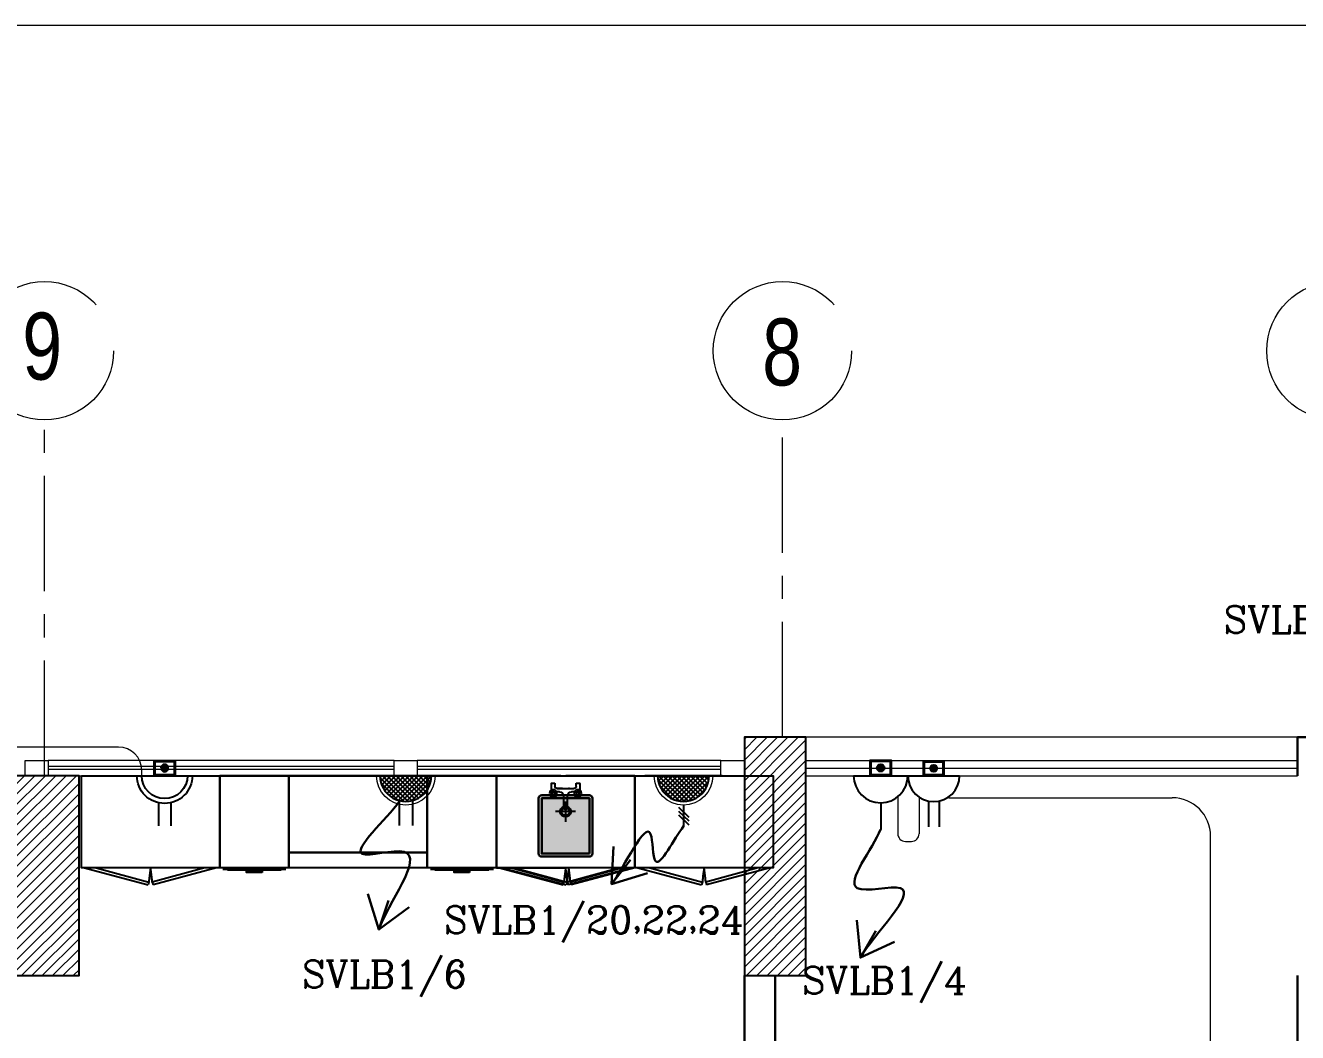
# Model space of a CAD drawing. Extents: x 1315 to 1416, y 473 to 837.
# Drawn here: x 1346.76 to 1355.04, y 598.63 to 605.18 of the extents above; entities that cross this region are included whole.
import ezdxf

# ---------------------------------------------------------------- set-up
doc = ezdxf.new("R2010")
doc.units = 0
doc.header["$MEASUREMENT"] = 0
for name, pattern in [('ACAD_ISO02W100', [15, 12, -3]), ('CENTERX2', [4, 2.5, -0.5, 0.5, -0.5]), ('DASHED', [19.05, 12.7, -6.35]), ('DASHED2', [0.375, 0.25, -0.125])]:
    doc.linetypes.add(name, pattern=pattern)
doc.layers.get('0').update_dxf_attribs({"color": 252, "linetype": 'CONTINUOUS', "lineweight": 30})
for name, color, linetype in [('-FUR', 252, 'CONTINUOUS'), ('E-SOCKETS', 6, 'CONTINUOUS'), ('POWER', 1, 'CONTINUOUS'), ('SAN', 252, 'CONTINUOUS'), ('WIRING', 4, 'CONTINUOUS')]:
    doc.layers.add(name, color=color, linetype=linetype)
for name, color, linetype, lineweight in [('axis', 252, 'CENTERX2', 5), ('Column', 252, 'CONTINUOUS', 25), ('elev', 252, 'CONTINUOUS', 9), ('Elevation', 252, 'CONTINUOUS', 18), ('hatch', 252, 'CONTINUOUS', 9), ('Socket', 3, 'CONTINUOUS', 15), ('txt in circle', 252, 'CONTINUOUS', 13), ('UG-BORDER', 20, 'CONTINUOUS', 80), ('Wall', 252, 'CONTINUOUS', 30), ('WINDOW', 252, 'CONTINUOUS', 5), ('WIRRING', 3, 'CONTINUOUS', 5)]:
    doc.layers.add(name, color=color, linetype=linetype, lineweight=lineweight)
doc.styles.add('ARIAL', font='arial.ttf')
doc.styles.add('E80', font='romanc.shx')
doc.styles.add('SOSA2', font='SOSA.shx', dxfattribs={"width": 0.8})
doc.dimstyles.new('DIM-100-IN', dxfattribs={"dimtxt": 0.22, "dimasz": 0.1, "dimexe": 0.15, "dimexo": 0.15, "dimgap": 0, "dimtad": 0, "dimrnd": 0.05, "dimzin": 1, "dimdsep": 46, "dimtxsty": 'ARIAL', "dimblk": 'DOT', "dimcen": 0.2, "dimclrd": 256, "dimclre": 256, "dimclrt": 23, "dimadec": 0, "dimazin": 0, "dimtfac": 1, "dimtmove": 2, "dimatfit": 2, "dimldrblk": 'OPEN90', "dimfxl": 0.15, "dimfxlon": 1, "dimtolj": 1, "dimtzin": 0, "dimlwe": -1, "dimarcsym": 0})
pattern_1 = [(45, (1560.84348, 263.17996), (-0.0336759605, 0.0336759605), [])]

# ---------------------------------------------------------------- blocks, each defined once
blk = doc.blocks.new('A$C11ED6BD5')
at = {"layer": 'axis', "color": 0, "ltscale": 0.3}
for p, q in [((-35.45, 21.95), (-35.45, 24.2638)), ((-30.65, 22.2), (-30.65, 24.2638))]:
    blk.add_line(p, q, dxfattribs=at)
at = {"layer": 'axis', "color": 0}
for centre in [(-35.45, 24.7138), (-30.65, 24.7138), (-27.05, 24.7138)]:
    blk.add_circle(centre, 0.45, dxfattribs=at)
at = {"layer": 'txt in circle', "color": 0, "ltscale": 0.01, "char_height": 0.4355, "attachment_point": 5, "style": 'SOSA2'}
for s, insert in [('9', (-35.4645, 24.7408)), ('8', (-30.6524, 24.7028))]:
    blk.add_mtext(s, dxfattribs=dict(at, insert=insert))
blk = doc.blocks.new('5')
at = {"layer": '-FUR', "linetype": 'ACAD_ISO02W100'}
for p, q in [((41999.7885, -66320.4478), (42000.6885, -66320.4478)), ((41999.8085, -66321.0478), (42000.2221, -66321.1587)), ((41999.8858, -66321.0478), (42000.2273, -66321.1393)), ((42000.5913, -66321.0478), (42000.2498, -66321.1393)), ((42000.6685, -66321.0478), (42000.255, -66321.1587)), ((42000.2273, -66321.1393), (42000.2221, -66321.1587)), ((42000.2498, -66321.1393), (42000.255, -66321.1587))]:
    blk.add_line(p, q, dxfattribs=at)
at = {"layer": '-FUR'}
blk.add_lwpolyline([(41999.7885, -66320.4478), (42000.6885, -66320.4478), (42000.6885, -66321.0478), (41999.7885, -66321.0478)], close=True, dxfattribs=at)
at = {"layer": '-FUR', "linetype": 'ACAD_ISO02W100'}
for centre, start, end in [((42001.7538, -66321.2808), 171.26112, 174.70691), ((41998.7233, -66321.2808), 5.29309, 8.73888)]:
    blk.add_arc(centre, 1.5331, start, end, dxfattribs=at)
blk = doc.blocks.new('3')
at = {"layer": '-FUR', "linetype": 'ACAD_ISO02W100'}
blk.add_line((41990.0194, -66320.4802), (41990.4694, -66320.4802), dxfattribs=at)
at = {"layer": '-FUR'}
for p, q in [((41990.0394, -66321.0902), (41990.4494, -66321.0902)), ((41990.0694, -66321.0952), (41990.4194, -66321.0952))]:
    blk.add_line(p, q, dxfattribs=at)
blk.add_lwpolyline([(41990.0194, -66321.0802), (41990.4694, -66321.0802), (41990.4694, -66320.4802), (41990.0194, -66320.4802)], close=True, dxfattribs=at)
at = {"layer": '-FUR', "color": 1}
blk.add_lwpolyline([(41990.1944, -66321.1102), (41990.2944, -66321.1102), (41990.2944, -66321.1002), (41990.1944, -66321.1002)], close=True, dxfattribs=at)
blk = doc.blocks.new('ba7es')
at = {"layer": '-FUR', "linetype": 'ACAD_ISO02W100'}
blk.add_line((1323.8895, 576.6578), (1322.9895, 576.6578), dxfattribs=at)
for p, q in [((1323.8895, 577.2578), (1322.9895, 577.2578)), ((1322.9895, 577.2578), (1322.9895, 576.6578)), ((1323.8895, 576.6578), (1323.8895, 577.2578)), ((1322.9895, 576.6578), (1322.9895, 576.7578)), ((1322.9895, 576.7578), (1323.8895, 576.7578))]:
    blk.add_line(p, q)
blk = doc.blocks.new('YY5Y5')
at = {"layer": 'SAN', "color": 1}
for p, q in [((433.83, 542.04), (433.83, 538.56)), ((435.73, 542.41), (434.2, 542.41)), ((435.73, 540.55), (435.73, 542.41)), ((447.16, 542.41), (447.16, 540.55)), ((448.69, 542.41), (447.16, 542.41)), ((449.07, 538.56), (449.07, 542.04)), ((434.16, 537.56), (433.7, 538.02)), ((434.16, 536.15), (433.7, 535.69)), ((435.58, 537.56), (436.04, 538.02)), ((435.58, 536.15), (436.04, 535.69)), ((436.72, 537.65), (438.25, 537.65)), ((446.18, 539.55), (436.73, 539.55)), ((440.5, 535.4), (440.5, 528.74)), ((442.4, 528.74), (442.4, 535.4)), ((443.04, 539.55), (446.16, 539.55)), ((444.65, 537.65), (446.18, 537.65)), ((447.32, 537.56), (446.86, 538.02)), ((447.32, 536.15), (446.86, 535.69)), ((448.74, 537.56), (449.2, 538.02)), ((448.74, 536.15), (449.2, 535.69)), ((440.87, 528.36), (442.03, 528.36))]:
    blk.add_line(p, q, dxfattribs=at)
at = {"layer": 'SAN', "color": 1, "linetype": 'Continuous'}
blk.add_line((439.23, 539.55), (439.86, 539.55), dxfattribs=at)
at = {"layer": 'SAN', "color": 2, "linetype": 'DASHED'}
for points in [[(436.06, 527.03), (446.84, 527.03)], [(441.45, 532.42), (441.45, 521.63)]]:
    blk.add_lwpolyline(points, dxfattribs=at)
at = {"layer": 'SAN', "color": 1}
for centre, radius in [((434.87, 536.85), 2), ((434.87, 536.85), 1), ((434.87, 536.85), 0.8), ((448.03, 536.85), 2), ((448.03, 536.85), 1), ((448.03, 536.85), 0.8)]:
    blk.add_circle(centre, radius, dxfattribs=at)
for centre, radius, start, end in [((434.2, 542.04), 0.375, 90, 180), ((436.73, 540.55), 1, 180, 270), ((446.16, 540.55), 1, 270, 0), ((448.69, 542.04), 0.375, 0, 90), ((438.25, 535.4), 2.25, 0, 90), ((444.65, 535.4), 2.25, 90, 180), ((441.45, 527.03), 2.86, 109.43194, 70.56806), ((441.45, 527.03), 2.08, 117.27647, 62.72353), ((440.87, 528.74), 0.375, 180, 270), ((442.03, 528.74), 0.375, 270, 360)]:
    blk.add_arc(centre, radius, start, end, dxfattribs=at)
blk = doc.blocks.new('fd')
at = {"layer": '-FUR'}
h = blk.add_hatch(color=254, dxfattribs=at)
h.paths.add_polyline_path([(1322.6636, 576.6994), (1322.3536, 576.6994), (1322.3536, 577.0594), (1322.6636, 577.0594)], flags=16)
edge = h.paths.add_edge_path()
edge.add_line((1322.6636, 576.6794), (1322.3536, 576.6794))
edge.add_arc((1322.3536, 576.6994), 0.02, 180, 270, ccw=False)
edge.add_line((1322.3336, 576.6994), (1322.3336, 577.0594))
edge.add_arc((1322.3536, 577.0594), 0.02, 90, 180, ccw=False)
edge.add_line((1322.3536, 577.0794), (1322.6636, 577.0794))
edge.add_arc((1322.6636, 577.0594), 0.02, 0, 90, ccw=False)
edge.add_line((1322.6836, 577.0594), (1322.6836, 576.6994))
edge.add_arc((1322.6636, 576.6994), 0.02, -90, 0, ccw=False)
blk.add_hatch(color=253, dxfattribs=at).paths.add_polyline_path([(1322.6636, 577.0594), (1322.6636, 576.6994), (1322.3536, 576.6994), (1322.3536, 577.0594)])
h = blk.add_hatch(color=251, dxfattribs=at)
h.paths.add_polyline_path([(1322.6337, 577.0294), (1322.6636, 577.0594), (1322.6636, 576.6994), (1322.6336, 576.7294)])
h.paths.add_polyline_path([(1322.6336, 576.7294), (1322.6636, 576.6994), (1322.3536, 576.6994), (1322.3836, 576.7294)])
h = blk.add_hatch(color=252, dxfattribs=at)
h.paths.add_polyline_path([(1322.3836, 577.0294), (1322.3536, 577.0594), (1322.6636, 577.0594), (1322.6337, 577.0294)])
h.paths.add_polyline_path([(1322.3836, 576.7294), (1322.3536, 576.6994), (1322.3536, 577.0594), (1322.3836, 577.0294)])
for p, q in [((1322.4784, 577.2056), (1322.0597, 577.2056)), ((1322.4784, 577.2056), (1322.9597, 577.2056)), ((1322.0597, 576.6056), (1322.5097, 576.6056)), ((1322.9597, 576.6056), (1322.5097, 576.6056))]:
    blk.add_line(p, q, dxfattribs=at)
at = {"layer": '-FUR', "linetype": 'ACAD_ISO02W100'}
for p, q in [((1322.0597, 577.2056), (1322.5097, 577.2056)), ((1322.9597, 577.2056), (1322.5097, 577.2056)), ((1322.0997, 576.6056), (1322.5133, 576.4948)), ((1322.177, 576.6056), (1322.5185, 576.5141)), ((1322.8824, 576.6056), (1322.541, 576.5141)), ((1322.9597, 576.6056), (1322.5462, 576.4948)), ((1322.5185, 576.5141), (1322.5133, 576.4948)), ((1322.541, 576.5141), (1322.5462, 576.4948))]:
    blk.add_line(p, q, dxfattribs=at)
for centre, start, end in [((1324.045, 576.3727), 171.26112, 174.70691), ((1321.0144, 576.3727), 5.29309, 8.73888)]:
    blk.add_arc(centre, 1.5331, start, end, dxfattribs=at)
for p, q in [((1322.0597, 577.2056), (1322.0597, 576.6056)), ((1322.9597, 577.2056), (1322.9597, 576.6056))]:
    blk.add_line(p, q)
blk.add_lwpolyline([(1322.6636, 576.6794), (1322.3536, 576.6794, -0.414214), (1322.3336, 576.6994), (1322.3336, 577.0594, -0.414214), (1322.3536, 577.0794), (1322.6636, 577.0794, -0.414214), (1322.6836, 577.0594), (1322.6836, 576.6994, -0.414214)], format="xyb", close=True)
blk.add_lwpolyline([(1322.6636, 576.6794), (1322.3536, 576.6794, -0.414214), (1322.3336, 576.6994), (1322.3336, 577.0594, -0.414214), (1322.3536, 577.0794), (1322.6636, 577.0794, -0.414214), (1322.6836, 577.0594), (1322.6836, 576.6994, -0.414214)], format="xyb", close=True)
blk.add_lwpolyline([(1322.6636, 576.6994), (1322.3536, 576.6994), (1322.3536, 577.0594), (1322.6636, 577.0594)], close=True)
at = {"extrusion": (0, 0, -1), "xscale": 0.0121000000000322, "yscale": 0.0121000000000322, "zscale": -0.0121}
blk.add_blockref('YY5Y5', (-1327.8502, 570.5947), dxfattribs=at)
blk = doc.blocks.new('juy')
blk.add_line((1322.9597, 577.2056), (1322.9597, 576.6056))
blk.add_blockref('fd', (0, 0))
blk = doc.blocks.new('LAB 2')
h = blk.add_hatch(color=251)
h.set_gradient(color1=(255, 191, 127), color2=(255, 181, 107), one_color=1, tint=0.71)
h.paths.add_polyline_path([(1000.0421, 445.0029), (999.7321, 445.0029), (999.7321, 444.6429), (1000.0421, 444.6429)], flags=0)
edge = h.paths.add_edge_path(flags=17)
edge.add_line((1000.0421, 445.0229), (999.7321, 445.0229))
edge.add_arc((999.7321, 445.0029), 0.02, 90, 180)
edge.add_line((999.7121, 445.0029), (999.7121, 444.6429))
edge.add_arc((999.7321, 444.6429), 0.02, 180, 270)
edge.add_line((999.7321, 444.6229), (1000.0421, 444.6229))
edge.add_arc((1000.0421, 444.6429), 0.02, 270, 360)
edge.add_line((1000.0621, 444.6429), (1000.0621, 445.0029))
edge.add_arc((1000.0421, 445.0029), 0.02, 360, 450)
edge = h.paths.add_edge_path(flags=0)
edge.add_line((999.8756, 444.7099), (999.8756, 444.6293))
edge = h.paths.add_edge_path(flags=0)
edge.add_line((999.8987, 444.6293), (999.8987, 444.7099))
edge = h.paths.add_edge_path(flags=0)
edge.add_line((999.8871, 444.6653), (999.8871, 444.7959))
edge = h.paths.add_edge_path(flags=0)
edge.add_line((999.9524, 444.7306), (999.8219, 444.7306))
edge = h.paths.add_edge_path(flags=0)
edge.add_arc((999.8871, 444.7306), 0.0346, -70.56806, 250.56806, ccw=False)
edge = h.paths.add_edge_path(flags=0)
edge.add_arc((999.8871, 444.7306), 0.0251, -62.72353, 242.72353, ccw=False)
edge = h.paths.add_edge_path(flags=0)
edge.add_arc((999.8802, 444.7099), 0.00454, 90, 180, ccw=False)
edge = h.paths.add_edge_path(flags=0)
edge.add_arc((999.8941, 444.7099), 0.00454, 0, 90, ccw=False)
edge = h.paths.add_edge_path(flags=0)
edge.add_line((999.8941, 444.7145), (999.8802, 444.7145))
edge = h.paths.add_edge_path(flags=16)
edge.add_arc((999.8075, 444.6117), 0.0121, 0, 360, ccw=False)
edge = h.paths.add_edge_path(flags=16)
edge.add_line((999.9582, 444.6203), (999.9527, 444.6258))
edge = h.paths.add_edge_path(flags=16)
edge.add_line((999.9753, 444.6203), (999.9809, 444.6258))
edge = h.paths.add_edge_path(flags=16)
edge.add_line((999.799, 444.6203), (999.7934, 444.6258))
edge = h.paths.add_edge_path(flags=16)
edge.add_line((999.8161, 444.6203), (999.8216, 444.6258))
h = blk.add_hatch(color=251)
h.set_gradient(color1=(255, 191, 127), color2=(255, 181, 107), one_color=1, tint=0.71)
edge = h.paths.add_edge_path(flags=17)
edge.add_line((1000.0421, 445.0229), (999.7321, 445.0229))
edge.add_arc((999.7321, 445.0029), 0.02, 90, 180)
edge.add_line((999.7121, 445.0029), (999.7121, 444.6429))
edge.add_arc((999.7321, 444.6429), 0.02, 180, 270)
edge.add_line((999.7321, 444.6229), (1000.0421, 444.6229))
edge.add_arc((1000.0421, 444.6429), 0.02, 270, 360)
edge.add_line((1000.0621, 444.6429), (1000.0621, 445.0029))
edge.add_arc((1000.0421, 445.0029), 0.02, 360, 450)
h.paths.add_polyline_path([(1000.0421, 445.0029), (999.7321, 445.0029), (999.7321, 444.6429), (1000.0421, 444.6429)], flags=0)
edge = h.paths.add_edge_path(flags=0)
edge.add_line((999.8756, 444.7099), (999.8756, 444.6293))
edge = h.paths.add_edge_path(flags=0)
edge.add_line((999.8987, 444.6293), (999.8987, 444.7099))
edge = h.paths.add_edge_path(flags=0)
edge.add_line((999.8871, 444.6653), (999.8871, 444.7959))
edge = h.paths.add_edge_path(flags=0)
edge.add_line((999.9524, 444.7306), (999.8219, 444.7306))
edge = h.paths.add_edge_path(flags=0)
edge.add_arc((999.8871, 444.7306), 0.0346, -70.56806, 250.56806, ccw=False)
edge = h.paths.add_edge_path(flags=0)
edge.add_arc((999.8871, 444.7306), 0.0251, -62.72353, 242.72353, ccw=False)
edge = h.paths.add_edge_path(flags=0)
edge.add_arc((999.8802, 444.7099), 0.00454, 90, 180, ccw=False)
edge = h.paths.add_edge_path(flags=0)
edge.add_arc((999.8941, 444.7099), 0.00454, 0, 90, ccw=False)
edge = h.paths.add_edge_path(flags=0)
edge.add_line((999.8941, 444.7145), (999.8802, 444.7145))
edge = h.paths.add_edge_path(flags=16)
edge.add_arc((999.8075, 444.6117), 0.0121, 0, 360, ccw=False)
edge = h.paths.add_edge_path(flags=16)
edge.add_line((999.9582, 444.6203), (999.9527, 444.6258))
edge = h.paths.add_edge_path(flags=16)
edge.add_line((999.9753, 444.6203), (999.9809, 444.6258))
edge = h.paths.add_edge_path(flags=16)
edge.add_line((999.799, 444.6203), (999.7934, 444.6258))
edge = h.paths.add_edge_path(flags=16)
edge.add_line((999.8161, 444.6203), (999.8216, 444.6258))
h = blk.add_hatch(color=251)
h.set_gradient(color1=(255, 191, 127), color2=(255, 181, 107), one_color=1, tint=0.71)
edge = h.paths.add_edge_path(flags=16)
edge.add_line((1000.0421, 445.0229), (999.7321, 445.0229))
edge.add_arc((999.7321, 445.0029), 0.02, 90, 180)
edge.add_line((999.7121, 445.0029), (999.7121, 444.6429))
edge.add_arc((999.7321, 444.6429), 0.02, 180, 270)
edge.add_line((999.7321, 444.6229), (1000.0421, 444.6229))
edge.add_arc((1000.0421, 444.6429), 0.02, 270, 360)
edge.add_line((1000.0621, 444.6429), (1000.0621, 445.0029))
edge.add_arc((1000.0421, 445.0029), 0.02, 360, 450)
edge = h.paths.add_edge_path()
edge.add_arc((999.8075, 444.6117), 0.0242, 0, 360, ccw=False)
edge = h.paths.add_edge_path(flags=16)
edge.add_arc((999.8075, 444.6117), 0.0121, 0, 360, ccw=False)
edge = h.paths.add_edge_path(flags=16)
edge.add_arc((999.8075, 444.6117), 0.00968, 0, 360, ccw=False)
edge = h.paths.add_edge_path(flags=16)
edge.add_line((999.799, 444.6203), (999.7934, 444.6258))
edge = h.paths.add_edge_path(flags=16)
edge.add_line((999.799, 444.6032), (999.7934, 444.5976))
edge = h.paths.add_edge_path(flags=16)
edge.add_line((999.8161, 444.6203), (999.8216, 444.6258))
edge = h.paths.add_edge_path(flags=16)
edge.add_line((999.8161, 444.6032), (999.8216, 444.5976))
h = blk.add_hatch(color=251)
h.set_gradient(color1=(255, 191, 127), color2=(255, 181, 107), one_color=1, tint=0.71)
edge = h.paths.add_edge_path(flags=16)
edge.add_line((1000.0421, 445.0229), (999.7321, 445.0229))
edge.add_arc((999.7321, 445.0029), 0.02, 90, 180)
edge.add_line((999.7121, 445.0029), (999.7121, 444.6429))
edge.add_arc((999.7321, 444.6429), 0.02, 180, 270)
edge.add_line((999.7321, 444.6229), (1000.0421, 444.6229))
edge.add_arc((1000.0421, 444.6429), 0.02, 270, 360)
edge.add_line((1000.0621, 444.6429), (1000.0621, 445.0029))
edge.add_arc((1000.0421, 445.0029), 0.02, 360, 450)
edge = h.paths.add_edge_path()
edge.add_arc((999.9668, 444.6117), 0.0242, 0, 360, ccw=False)
edge = h.paths.add_edge_path(flags=16)
edge.add_arc((999.9668, 444.6117), 0.0121, 0, 360, ccw=False)
edge = h.paths.add_edge_path(flags=16)
edge.add_arc((999.9668, 444.6117), 0.00968, 0, 360, ccw=False)
edge = h.paths.add_edge_path(flags=16)
edge.add_line((999.9582, 444.6203), (999.9527, 444.6258))
edge = h.paths.add_edge_path(flags=16)
edge.add_line((999.9582, 444.6032), (999.9527, 444.5976))
edge = h.paths.add_edge_path(flags=16)
edge.add_line((999.9753, 444.6203), (999.9809, 444.6258))
edge = h.paths.add_edge_path(flags=16)
edge.add_line((999.9753, 444.6032), (999.9809, 444.5976))
h = blk.add_hatch(color=251)
h.set_gradient(color1=(255, 191, 127), color2=(255, 181, 107), one_color=1, tint=0.71)
edge = h.paths.add_edge_path(flags=16)
edge.add_line((1000.0421, 445.0229), (999.7321, 445.0229))
edge.add_arc((999.7321, 445.0029), 0.02, 90, 180)
edge.add_line((999.7121, 445.0029), (999.7121, 444.6429))
edge.add_arc((999.7321, 444.6429), 0.02, 180, 270)
edge.add_line((999.7321, 444.6229), (1000.0421, 444.6229))
edge.add_arc((1000.0421, 444.6429), 0.02, 270, 360)
edge.add_line((1000.0621, 444.6429), (1000.0621, 445.0029))
edge.add_arc((1000.0421, 445.0029), 0.02, 360, 450)
edge = h.paths.add_edge_path(flags=0)
edge.add_line((999.8756, 444.7099), (999.8756, 444.6293))
edge = h.paths.add_edge_path()
edge.add_arc((999.8484, 444.6293), 0.0272, 270, 360, ccw=False)
h = blk.add_hatch(color=251)
h.set_gradient(color1=(255, 191, 127), color2=(255, 181, 107), one_color=1, tint=0.71)
edge = h.paths.add_edge_path(flags=16)
edge.add_line((1000.0421, 445.0229), (999.7321, 445.0229))
edge.add_arc((999.7321, 445.0029), 0.02, 90, 180)
edge.add_line((999.7121, 445.0029), (999.7121, 444.6429))
edge.add_arc((999.7321, 444.6429), 0.02, 180, 270)
edge.add_line((999.7321, 444.6229), (1000.0421, 444.6229))
edge.add_arc((1000.0421, 444.6429), 0.02, 270, 360)
edge.add_line((1000.0621, 444.6429), (1000.0621, 445.0029))
edge.add_arc((1000.0421, 445.0029), 0.02, 360, 450)
edge = h.paths.add_edge_path(flags=0)
edge.add_line((999.8987, 444.6293), (999.8987, 444.7099))
edge = h.paths.add_edge_path()
edge.add_arc((999.9259, 444.6293), 0.0272, 180, 270, ccw=False)
h = blk.add_hatch(color=251)
h.set_gradient(color1=(255, 191, 127), color2=(255, 181, 107), one_color=1, tint=0.71)
edge = h.paths.add_edge_path(flags=16)
edge.add_line((1000.0421, 445.0229), (999.7321, 445.0229))
edge.add_arc((999.7321, 445.0029), 0.02, 90, 180)
edge.add_line((999.7121, 445.0029), (999.7121, 444.6429))
edge.add_arc((999.7321, 444.6429), 0.02, 180, 270)
edge.add_line((999.7321, 444.6229), (1000.0421, 444.6229))
edge.add_arc((1000.0421, 444.6429), 0.02, 270, 360)
edge.add_line((1000.0621, 444.6429), (1000.0621, 445.0029))
edge.add_arc((1000.0421, 445.0029), 0.02, 360, 450)
h.paths.add_polyline_path([(1000.0421, 445.0029), (999.7321, 445.0029), (999.7321, 444.6429), (1000.0421, 444.6429)], flags=0)
edge = h.paths.add_edge_path(flags=17)
edge.add_line((1000.0421, 445.0229), (999.7321, 445.0229))
edge.add_arc((999.7321, 445.0029), 0.02, 90, 180)
edge.add_line((999.7121, 445.0029), (999.7121, 444.6429))
edge.add_arc((999.7321, 444.6429), 0.02, 180, 270)
edge.add_line((999.7321, 444.6229), (1000.0421, 444.6229))
edge.add_arc((1000.0421, 444.6429), 0.02, 270, 360)
edge.add_line((1000.0621, 444.6429), (1000.0621, 445.0029))
edge.add_arc((1000.0421, 445.0029), 0.02, 360, 450)
edge = h.paths.add_edge_path(flags=0)
edge.add_line((999.8756, 444.7099), (999.8756, 444.6293))
edge = h.paths.add_edge_path(flags=0)
edge.add_line((999.8987, 444.6293), (999.8987, 444.7099))
edge = h.paths.add_edge_path(flags=0)
edge.add_line((999.8871, 444.6653), (999.8871, 444.7959))
edge = h.paths.add_edge_path(flags=0)
edge.add_line((999.9524, 444.7306), (999.8219, 444.7306))
edge = h.paths.add_edge_path(flags=0)
edge.add_arc((999.8871, 444.7306), 0.0346, -70.56806, 250.56806, ccw=False)
edge = h.paths.add_edge_path(flags=0)
edge.add_arc((999.8871, 444.7306), 0.0251, -62.72353, 242.72353, ccw=False)
edge = h.paths.add_edge_path(flags=0)
edge.add_arc((999.8802, 444.7099), 0.00454, 90, 180, ccw=False)
edge = h.paths.add_edge_path(flags=0)
edge.add_arc((999.8941, 444.7099), 0.00454, 0, 90, ccw=False)
edge = h.paths.add_edge_path(flags=0)
edge.add_line((999.8941, 444.7145), (999.8802, 444.7145))
edge = h.paths.add_edge_path(flags=16)
edge.add_arc((999.9668, 444.6117), 0.0121, 0, 360, ccw=False)
edge = h.paths.add_edge_path(flags=16)
edge.add_arc((999.8075, 444.6117), 0.0121, 0, 360, ccw=False)
edge = h.paths.add_edge_path(flags=16)
edge.add_line((999.9582, 444.6203), (999.9527, 444.6258))
edge = h.paths.add_edge_path(flags=16)
edge.add_line((999.9753, 444.6203), (999.9809, 444.6258))
edge = h.paths.add_edge_path(flags=16)
edge.add_line((999.799, 444.6203), (999.7934, 444.6258))
edge = h.paths.add_edge_path(flags=16)
edge.add_line((999.8161, 444.6203), (999.8216, 444.6258))
at = {"color": 251, "xscale": -1, "rotation": 180}
for name, p in [('juy', (-322.6215, 1021.7024)), ('ba7es', (-324.9013, 1021.7546))]:
    blk.add_blockref(name, p, dxfattribs=at)
at = {"layer": 'Wall', "color": 251, "lineweight": 20, "xscale": -1, "rotation": 180}
for p in [(-41003.0503, -65875.9511), (-41000.3503, -65875.9511), (-40999.4503, -65875.9511)]:
    blk.add_blockref('5', p, dxfattribs=at)
at = {"layer": 'Wall', "color": 251, "lineweight": 20, "rotation": 180}
for p in [(42988.1076, -65875.9834), (42989.4576, -65875.9834)]:
    blk.add_blockref('3', p, dxfattribs=at)
blk = doc.blocks.new('DOUBLEX POWER SOCKET')
at = {"layer": 'POWER', "ltscale": 0.05}
h = blk.add_hatch(dxfattribs=at)
h.set_pattern_fill('ANSI37', color=213, scale=0.000177778, angle=-90, style=0)
h.set_pattern_definition([(135, (-134.804893, -140.661473), (0.0117851071, 0.0117851071), []), (45, (-134.804893, -140.661473), (0.0117851071, -0.0117851071), [])])
edge = h.paths.add_edge_path()
edge.add_line((112.7598, -131.9321), (112.4931, -131.9321))
edge.add_ellipse((112.6264, -131.9321), major_axis=(0.1333, 0), ratio=1, start_angle=0.00923, end_angle=180.00923, ccw=False)
at = {"color": 7}
blk.add_arc((112.6264, -131.9321), 0.1515, 0, 180, dxfattribs=at)
at = {"layer": 'POWER', "color": 6}
for p, q in [((112.5918, -131.8033), (112.5918, -131.6747)), ((112.6611, -131.8033), (112.6611, -131.6747)), ((112.8264, -131.9321), (112.4264, -131.9321))]:
    blk.add_line(p, q, dxfattribs=at)
at = {"layer": 'POWER', "color": 6, "extrusion": (0, 0, -1)}
blk.add_ellipse((112.6264, -131.9321), major_axis=(0.1333, 0), ratio=1, start_param=3.141431, end_param=6.283024, dxfattribs=at)
blk = doc.blocks.new('DOPLEX SOCKET WP')
at = {"layer": 'E-SOCKETS'}
blk.add_hatch(color=2, dxfattribs=at).paths.add_polyline_path([(48.2533, -124.2906, -1), (48.301, -124.2906, -1)])
at = {"layer": 'E-SOCKETS', "color": 2}
for p, q in [((48.2373, -124.0647), (48.2373, -123.9156)), ((48.3173, -124.0647), (48.3173, -123.9156)), ((48.0968, -124.2406), (48.4575, -124.2406)), ((48.1027, -124.2406), (48.4515, -124.2406))]:
    blk.add_line(p, q, dxfattribs=at)
for points in [[(48.3454, -124.2406), (48.2089, -124.2406), (48.2089, -124.3406), (48.3454, -124.3406)], [(48.3388, -124.2471), (48.2154, -124.2471), (48.2154, -124.3341), (48.3388, -124.3341)]]:
    blk.add_lwpolyline(points, close=True, dxfattribs=at)
blk.add_circle((48.2771, -124.2906), 0.0239, dxfattribs=at)
at = {"layer": 'E-SOCKETS', "color": 7, "linetype": 'DASHED'}
blk.add_arc((48.2771, -124.2406), 0.1804, 0, 180, dxfattribs=at)
at = {"layer": 'E-SOCKETS', "color": 2}
blk.add_arc((48.2771, -124.2406), 0.1491, 0, 180, dxfattribs=at)
blk = doc.blocks.new('INDUSTRIAL SOCKET 3PH')
at = {"layer": 'POWER', "ltscale": 0.05}
h = blk.add_hatch(dxfattribs=at)
h.set_pattern_fill('ANSI37', color=213, scale=0.00022374, style=0)
h.set_pattern_definition([(225, (63.929094, -429.509574), (-0.0148320304, 0.0148320304), []), (135, (63.929094, -429.509574), (0.0148320304, 0.0148320304), [])])
edge = h.paths.add_edge_path()
edge.add_line((52.9429, -117.9395), (52.9429, -118.2751))
edge.add_ellipse((52.9429, -118.1073), major_axis=(0, 0.1678), ratio=1, start_angle=0.00923, end_angle=180.00923, ccw=False)
at = {"color": 7}
blk.add_arc((52.9429, -118.1073), 0.1907, 90, 270, dxfattribs=at)
at = {"layer": 'POWER', "color": 6}
for p, q in [((52.9429, -117.8556), (52.9429, -118.359)), ((52.7521, -118.1073), (52.6136, -118.107)), ((52.6876, -118.1383), (52.6233, -118.0719)), ((52.7131, -118.1384), (52.6488, -118.072)), ((52.7386, -118.1384), (52.6743, -118.0721))]:
    blk.add_line(p, q, dxfattribs=at)
at = {"layer": 'POWER', "color": 6, "extrusion": (0, 0, -1)}
blk.add_ellipse((52.9429, -118.1073), major_axis=(0, 0.1678), ratio=1, start_param=3.141431, end_param=6.283024, dxfattribs=at)
blk = doc.blocks.new('_Dot')
at = {"color": 0, "linetype": 'ByBlock', "lineweight": -2}
blk.add_line((-0.5, 0), (-1, 0), dxfattribs=at)
at = {"color": 0, "linetype": 'ByBlock', "const_width": 0.5}
blk.add_lwpolyline([(-0.25, 0, 1), (0.25, 0, 1)], format="xyb", close=True, dxfattribs=at)
blk = doc.blocks.new('A$C14C34A6D')
at = {"layer": 'E-SOCKETS'}
blk.add_hatch(color=2, dxfattribs=at).paths.add_polyline_path([(0.047, -0.097, 1), (-0.047, -0.097, 1)])
at = {"layer": 'E-SOCKETS', "color": 2}
for p, q in [((-0.07, 0.333), (-0.07, 0.672)), ((0.07, 0.333), (0.07, 0.672)), ((0.34, 0), (-0.34, 0)), ((0.34, 0), (-0.34, 0))]:
    blk.add_line(p, q, dxfattribs=at)
for points in [[(-0.133, 0), (0.133, 0), (0.133, -0.195), (-0.133, -0.195)], [(-0.12, -0.013), (0.12, -0.013), (0.12, -0.182), (-0.12, -0.182)]]:
    blk.add_lwpolyline(points, close=True, dxfattribs=at)
blk.add_circle((0, -0.097), 0.0465, dxfattribs=at)
blk.add_arc((0, 0), 0.34, 0, 180, dxfattribs=at)
blk = doc.blocks.new('220v outlet')
at = {"layer": 'E-SOCKETS'}
blk.add_hatch(color=2, dxfattribs=at).paths.add_polyline_path([(100.561, -42.975, 1), (100.464, -42.975, 1)])
at = {"layer": 'E-SOCKETS', "color": 2}
for p, q in [((100.512, -42.52), (100.512, -42.175)), ((100.866, -42.874), (100.159, -42.874)), ((100.866, -42.874), (100.159, -42.874))]:
    blk.add_line(p, q, dxfattribs=at)
for points in [[(100.374, -42.874), (100.651, -42.874), (100.651, -43.077), (100.374, -43.077)], [(100.387, -42.887), (100.638, -42.887), (100.638, -43.063), (100.387, -43.063)]]:
    blk.add_lwpolyline(points, close=True, dxfattribs=at)
blk.add_circle((100.512, -42.975), 0.0484, dxfattribs=at)
blk.add_arc((100.512, -42.874), 0.353, 0, 180, dxfattribs=at)

msp = doc.modelspace()

# ---------------------------------------------------------------- hatches: boundary and pattern name
at = {"layer": 'hatch'}
h = msp.add_hatch(dxfattribs=at)
h.set_pattern_fill('ANSI31', color=256, scale=0.015, style=0)
h.set_pattern_definition(pattern_1)
h.paths.add_polyline_path([(1351.4393, 599.002), (1351.8393, 599.002), (1351.8393, 600.552), (1351.4393, 600.552)])
h = msp.add_hatch(dxfattribs=at)
h.set_pattern_fill('ANSI31', color=256, scale=0.015, style=0)
h.set_pattern_definition(pattern_1)
h.paths.add_polyline_path([(1346.6613, 599.002), (1347.1113, 599.002), (1347.1113, 600.302), (1346.6613, 600.302)])

# ---------------------------------------------------------------- linework, layer by layer
at = {"layer": 'Column'}
for points in [[(1351.4393, 599.002), (1351.8393, 599.002), (1351.8393, 600.552), (1351.4393, 600.552)], [(1346.6613, 599.002), (1347.1113, 599.002), (1347.1113, 600.302), (1346.6613, 600.302)]]:
    msp.add_lwpolyline(points, close=True, dxfattribs=at)
at = {"layer": 'elev', "linetype": 'Continuous'}
for points in [[(1346.7613, 600.402), (1346.9113, 600.402), (1346.9113, 600.302), (1346.7613, 600.302)], [(1349.1613, 600.402), (1349.3113, 600.402), (1349.3113, 600.302), (1349.1613, 600.302)], [(1351.2863, 600.402), (1351.4393, 600.402), (1351.4393, 600.302), (1351.2863, 600.302)]]:
    msp.add_lwpolyline(points, close=True, dxfattribs=at)
at = {"layer": 'Elevation', "linetype": 'Continuous'}
msp.add_line((1355.0363, 600.552), (1351.8393, 600.552), dxfattribs=at)
at = {"layer": 'UG-BORDER', "color": 14, "lineweight": 20}
msp.add_line((1394.7925, 605.1818), (1315.7801, 605.1818), dxfattribs=at)
at = {"layer": 'Wall', "linetype": 'Continuous'}
for p, q in [((1355.0363, 600.552), (1360.3113, 600.552)), ((1355.0363, 600.302), (1355.0363, 600.552))]:
    msp.add_line(p, q, dxfattribs=at)
for points in [[(1351.4393, 597.352), (1351.4393, 599.002)], [(1351.6393, 597.352), (1351.6393, 599.002)], [(1355.0363, 596.252), (1355.0363, 599.002)]]:
    msp.add_lwpolyline(points, dxfattribs=at)
at = {"layer": 'WINDOW', "linetype": 'Continuous'}
for p, q in [((1349.1613, 600.402), (1346.9113, 600.402)), ((1349.1613, 600.362), (1346.9113, 600.362)), ((1349.1613, 600.342), (1346.9113, 600.342)), ((1351.2863, 600.402), (1349.3113, 600.402)), ((1351.2863, 600.362), (1349.3113, 600.362)), ((1351.2863, 600.342), (1349.3113, 600.342)), ((1347.0363, 600.302), (1351.2863, 600.302))]:
    msp.add_line(p, q, dxfattribs=at)
at = {"layer": 'WINDOW'}
for p, q in [((1351.8393, 600.402), (1355.0363, 600.402)), ((1351.8393, 600.352), (1355.0363, 600.352)), ((1351.8393, 600.302), (1355.0363, 600.302))]:
    msp.add_line(p, q, dxfattribs=at)
at = {"layer": 'WIRRING', "color": 3}
for p, q in [((1347.3687, 600.4878), (1346.4121, 600.4878)), ((1347.5187, 600.302), (1347.5187, 600.3378)), ((1352.436, 600.1646), (1352.436, 599.9249)), ((1352.5748, 600.1622), (1352.5748, 599.9249)), ((1352.486, 599.8749), (1352.5248, 599.8749))]:
    msp.add_line(p, q, dxfattribs=at)
at = {"layer": 'WIRRING', "linetype": 'Continuous'}
for p, q in [((1352.7686, 600.1589), (1354.2208, 600.1589)), ((1354.4708, 596.338), (1354.4708, 599.9089))]:
    msp.add_line(p, q, dxfattribs=at)
at = {"layer": 'WIRRING', "color": 3}
for centre, radius, start, end in [((1347.3687, 600.3378), 0.15, 0, 90), ((1352.486, 599.9249), 0.05, 180, 270), ((1352.5248, 599.9249), 0.05, 270, 0)]:
    msp.add_arc(centre, radius, start, end, dxfattribs=at)
at = {"layer": 'WIRRING', "linetype": 'Continuous'}
msp.add_arc((1354.2208, 599.9089), 0.25, 0, 90, dxfattribs=at)

# ---------------------------------------------------------------- block references
at = {"color": 3, "xscale": -1, "rotation": 180}
msp.add_blockref('LAB 2', (350.3881, 1044.7988), dxfattribs=at)
at = {"layer": 'axis'}
msp.add_blockref('A$C11ED6BD5', (1382.3363, 578.352), dxfattribs=at)
at = {"layer": 'Socket', "color": 3, "linetype": 'DASHED2', "xscale": 0.4950000000000046, "yscale": 0.4950000000000046, "zscale": 0.4950000000000046, "rotation": 180}
msp.add_blockref('A$C14C34A6D', (1352.6699, 600.302), dxfattribs=at)
at = {"layer": 'WIRRING', "linetype": 'Continuous', "xscale": -1}
for name, p, rotation in [('DOPLEX SOCKET WP', (1299.3907, 476.0614), 180), ('INDUSTRIAL SOCKET 3PH', (1469.1494, 547.3591), 270)]:
    msp.add_blockref(name, p, dxfattribs=dict(at, rotation=rotation))
at = {"layer": 'WIRRING', "color": 3, "linetype": 'Continuous', "xscale": 0.5, "yscale": 0.5, "zscale": 0.5, "rotation": 180}
msp.add_blockref('220v outlet', (1402.5811, 578.8651), dxfattribs=at)
at = {"layer": 'WIRRING', "linetype": 'Continuous', "xscale": -1.258540144319567, "yscale": 1.258540144319567, "zscale": 1.25854014431959, "rotation": 180}
msp.add_blockref('DOUBLEX POWER SOCKET', (1207.4914, 434.2602), dxfattribs=at)

# ---------------------------------------------------------------- texts
at = {"layer": 'WIRING', "color": 7, "style": 'E80'}
for s, p in [('SVLB2/15,17,19', (1354.5562, 601.2293, -162.9789)), ('SVLB1/20,22,24', (1349.4853, 599.2765, -162.9789)), ('SVLB1/6', (1348.5616, 598.9233, -162.9789)), ('SVLB1/4', (1351.813, 598.8828, -162.9789))]:
    msp.add_text(s, height=0.1764, dxfattribs=at).set_placement(p)

# ---------------------------------------------------------------- leaders
at = {"layer": 'WIRRING', "color": 6, "linetype": 'ByBlock', "path_type": 1}
for points in [[(1349.0621, 599.3007), (1349.2268, 599.8063), (1348.9533, 599.7945), (1349.1939, 600.1343)], [(1350.5748, 599.5975), (1350.8288, 599.9222), (1350.8605, 599.7462), (1351.0424, 599.9728)], [(1352.1932, 599.1192), (1352.4532, 599.5707), (1352.1727, 599.5712), (1352.3249, 599.9528)]]:
    msp.add_leader(points, dimstyle='DIM-100-IN', override={"dimasz": 0.2, "dimgap": 0.1, "dimtad": 0, "dimfxl": 1.25, "dimfxlon": 1}, dxfattribs=at)

doc.saveas('drawing.dxf')
